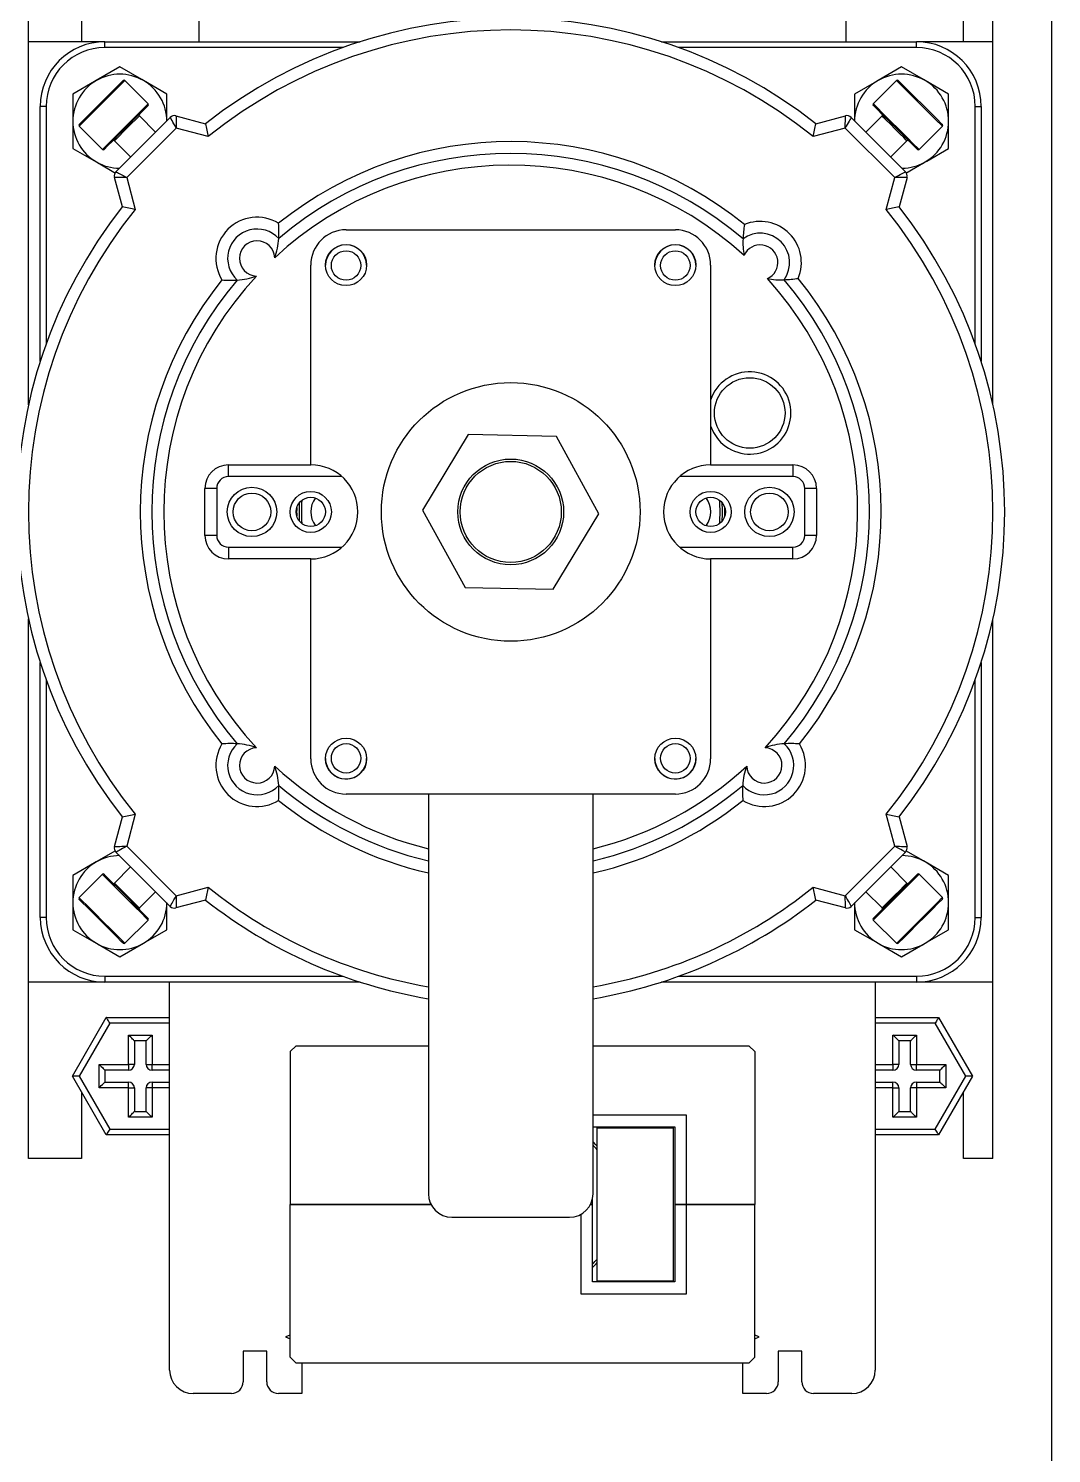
# Model space of a CAD drawing. Header units: millimetres. Extents: x 4754612 to 5801174, y 2368242 to 2777223.
# Drawn here: x 4994168.8 to 4994230.9, y 2446454.1 to 2446540.7 of the extents above; entities that cross this region are included whole.
import ezdxf

# ---------------------------------------------------------------- set-up
doc = ezdxf.new("R2010")
doc.units = ezdxf.units.MM
doc.header["$LTSCALE"] = 1000
doc.layers.add('(주)하나기공-LEADER', color=7, linetype='Continuous')

msp = doc.modelspace()

# ---------------------------------------------------------------- linework, layer by layer
at = {"layer": '(주)하나기공-LEADER', "color": 8, "linetype": 'ByBlock', "lineweight": -2}
for p, q in [((4994168.797, 2446539.868), (4994168.797, 2446550.583)), ((4994227.368, 2446539.868), (4994227.368, 2446550.583)), ((4994172.011, 2446545.477), (4994172.011, 2446539.868)), ((4994218.439, 2446544.991), (4994218.439, 2446539.868)), ((4994179.154, 2446539.868), (4994179.154, 2446543.66)), ((4994225.582, 2446539.868), (4994225.582, 2446544.241)), ((4994168.797, 2446517.804), (4994168.797, 2446539.868)), ((4994173.439, 2446539.868), (4994168.797, 2446539.868)), ((4994173.439, 2446539.511), (4994173.439, 2446539.868)), ((4994173.439, 2446539.868), (4994188.935, 2446539.868)), ((4994187.887, 2446539.511), (4994173.439, 2446539.511)), ((4994207.23, 2446539.868), (4994222.725, 2446539.868)), ((4994222.725, 2446539.511), (4994208.278, 2446539.511)), ((4994227.368, 2446539.868), (4994222.725, 2446539.868)), ((4994222.725, 2446539.511), (4994222.725, 2446539.868)), ((4994227.368, 2446517.804), (4994227.368, 2446539.868)), ((4994174.344, 2446538.335), (4994172.915, 2446537.51)), ((4994221.821, 2446538.335), (4994220.392, 2446537.51)), ((4994173.323, 2446536.287), (4994174.546, 2446537.51)), ((4994176.061, 2446536.096), (4994174.647, 2446537.51)), ((4994177.201, 2446536.685), (4994175.772, 2446537.51)), ((4994221.518, 2446537.51), (4994220.104, 2446536.096)), ((4994224.678, 2446536.685), (4994223.249, 2446537.51)), ((4994169.868, 2446535.94), (4994169.511, 2446535.94)), ((4994169.511, 2446520.444), (4994169.511, 2446535.94)), ((4994169.868, 2446535.94), (4994169.868, 2446521.493)), ((4994171.487, 2446536.685), (4994171.487, 2446535.036)), ((4994174.792, 2446534.827), (4994176.061, 2446536.096)), ((4994176.061, 2446535.995), (4994174.838, 2446534.772)), ((4994177.201, 2446535.036), (4994177.201, 2446536.685)), ((4994218.964, 2446536.685), (4994218.964, 2446535.036)), ((4994224.678, 2446535.036), (4994224.678, 2446536.685)), ((4994226.297, 2446535.94), (4994226.654, 2446535.94)), ((4994226.297, 2446521.493), (4994226.297, 2446535.94)), ((4994226.654, 2446535.94), (4994226.654, 2446520.444)), ((4994171.487, 2446535.036), (4994171.487, 2446533.386)), ((4994174.107, 2446531.971), (4994177.408, 2446535.273)), ((4994175.531, 2446535.364), (4994174.838, 2446534.672)), ((4994176.515, 2446534.38), (4994175.531, 2446535.364)), ((4994177.753, 2446535.365), (4994179.545, 2446534.885)), ((4994216.619, 2446534.885), (4994218.412, 2446535.365)), ((4994218.757, 2446535.273), (4994222.058, 2446531.971)), ((4994220.634, 2446535.364), (4994219.65, 2446534.38)), ((4994224.678, 2446533.386), (4994224.678, 2446535.036)), ((4994171.869, 2446534.733), (4994173.283, 2446533.318)), ((4994173.283, 2446533.318), (4994174.792, 2446534.827)), ((4994174.838, 2446534.672), (4994174.015, 2446533.849)), ((4994177.767, 2446534.622), (4994174.758, 2446531.612)), ((4994179.708, 2446534.102), (4994177.767, 2446534.622)), ((4994218.398, 2446534.622), (4994216.456, 2446534.102)), ((4994221.407, 2446531.612), (4994218.398, 2446534.622)), ((4994222.882, 2446533.318), (4994224.296, 2446534.733)), ((4994224.22, 2446534.909), (4994224.296, 2446534.834)), ((4994171.487, 2446533.386), (4994172.915, 2446532.561)), ((4994174.015, 2446533.849), (4994175, 2446532.864)), ((4994221.165, 2446532.864), (4994222.149, 2446533.849)), ((4994222.803, 2446533.396), (4994222.882, 2446533.318)), ((4994222.08, 2446531.886), (4994223.249, 2446532.561)), ((4994174.495, 2446529.834), (4994174.014, 2446531.626)), ((4994174.758, 2446531.612), (4994175.278, 2446529.671)), ((4994220.887, 2446529.671), (4994221.407, 2446531.612)), ((4994222.15, 2446531.626), (4994221.67, 2446529.834)), ((4994188.082, 2446528.44), (4994208.082, 2446528.44)), ((4994185.939, 2446514.154), (4994185.939, 2446526.297)), ((4994210.225, 2446526.297), (4994210.225, 2446514.154)), ((4994195.496, 2446515.993), (4994192.722, 2446511.405)), ((4994200.856, 2446515.885), (4994195.496, 2446515.993)), ((4994203.442, 2446511.189), (4994200.856, 2446515.885)), ((4994180.939, 2446513.44), (4994180.939, 2446514.154)), ((4994180.939, 2446514.154), (4994185.939, 2446514.154)), ((4994187.829, 2446513.44), (4994180.939, 2446513.44)), ((4994215.225, 2446513.44), (4994208.335, 2446513.44)), ((4994210.225, 2446514.154), (4994215.225, 2446514.154)), ((4994215.225, 2446514.154), (4994215.225, 2446513.44)), ((4994179.511, 2446509.868), (4994179.511, 2446512.726)), ((4994180.225, 2446512.726), (4994179.511, 2446512.726)), ((4994180.225, 2446512.726), (4994180.225, 2446509.868)), ((4994215.939, 2446509.868), (4994215.939, 2446512.726)), ((4994216.654, 2446512.726), (4994215.939, 2446512.726)), ((4994216.654, 2446512.726), (4994216.654, 2446509.868)), ((4994192.722, 2446511.405), (4994195.309, 2446506.709)), ((4994200.669, 2446506.601), (4994203.442, 2446511.189)), ((4994180.225, 2446509.868), (4994179.511, 2446509.868)), ((4994216.654, 2446509.868), (4994215.939, 2446509.868)), ((4994180.939, 2446509.154), (4994180.939, 2446508.44)), ((4994180.939, 2446509.154), (4994187.829, 2446509.154)), ((4994208.335, 2446509.154), (4994215.225, 2446509.154)), ((4994215.225, 2446508.44), (4994215.225, 2446509.154)), ((4994185.939, 2446508.44), (4994180.939, 2446508.44)), ((4994185.939, 2446496.297), (4994185.939, 2446508.44)), ((4994215.225, 2446508.44), (4994210.225, 2446508.44)), ((4994210.225, 2446508.44), (4994210.225, 2446496.297)), ((4994195.309, 2446506.709), (4994200.669, 2446506.601)), ((4994168.797, 2446482.726), (4994168.797, 2446504.79)), ((4994227.368, 2446482.726), (4994227.368, 2446504.79)), ((4994169.511, 2446486.654), (4994169.511, 2446502.15)), ((4994226.654, 2446502.15), (4994226.654, 2446486.654)), ((4994169.868, 2446501.101), (4994169.868, 2446486.654)), ((4994226.297, 2446486.654), (4994226.297, 2446501.101)), ((4994208.082, 2446494.154), (4994188.082, 2446494.154)), ((4994193.082, 2446494.154), (4994193.082, 2446469.868)), ((4994203.082, 2446469.868), (4994203.082, 2446494.154)), ((4994174.014, 2446490.967), (4994174.495, 2446492.76)), ((4994175.278, 2446492.923), (4994174.758, 2446490.982)), ((4994221.407, 2446490.982), (4994220.887, 2446492.923)), ((4994221.67, 2446492.76), (4994222.15, 2446490.967)), ((4994174.758, 2446490.982), (4994177.767, 2446487.972)), ((4994218.398, 2446487.972), (4994221.407, 2446490.982)), ((4994174.084, 2446490.708), (4994172.915, 2446490.033)), ((4994177.408, 2446487.321), (4994174.107, 2446490.623)), ((4994222.058, 2446490.623), (4994218.757, 2446487.321)), ((4994224.678, 2446489.208), (4994223.249, 2446490.033)), ((4994171.487, 2446489.208), (4994171.487, 2446487.558)), ((4994173.283, 2446489.276), (4994171.869, 2446487.861)), ((4994175, 2446489.73), (4994174.015, 2446488.745)), ((4994222.149, 2446488.745), (4994221.165, 2446489.73)), ((4994224.296, 2446487.861), (4994222.882, 2446489.276)), ((4994224.678, 2446487.558), (4994224.678, 2446489.208)), ((4994175.531, 2446487.23), (4994176.515, 2446488.214)), ((4994177.767, 2446487.972), (4994179.708, 2446488.492)), ((4994216.456, 2446488.492), (4994218.398, 2446487.972)), ((4994219.65, 2446488.214), (4994220.634, 2446487.23)), ((4994171.487, 2446487.558), (4994171.487, 2446485.909)), ((4994177.201, 2446485.909), (4994177.201, 2446487.558)), ((4994179.545, 2446487.709), (4994177.753, 2446487.229)), ((4994218.412, 2446487.229), (4994216.619, 2446487.709)), ((4994218.964, 2446487.558), (4994218.964, 2446485.909)), ((4994224.678, 2446485.909), (4994224.678, 2446487.558)), ((4994169.868, 2446486.654), (4994169.511, 2446486.654)), ((4994174.647, 2446485.084), (4994176.061, 2446486.498)), ((4994220.104, 2446486.498), (4994221.518, 2446485.084)), ((4994226.297, 2446486.654), (4994226.654, 2446486.654)), ((4994171.487, 2446485.909), (4994172.915, 2446485.084)), ((4994218.964, 2446485.909), (4994220.392, 2446485.084)), ((4994174.344, 2446484.259), (4994175.772, 2446485.084)), ((4994221.821, 2446484.259), (4994223.249, 2446485.084)), ((4994173.439, 2446483.083), (4994173.439, 2446482.726)), ((4994173.439, 2446483.083), (4994187.887, 2446483.083)), ((4994208.278, 2446483.083), (4994222.725, 2446483.083)), ((4994222.725, 2446483.083), (4994222.725, 2446482.726)), ((4994173.439, 2446482.726), (4994168.797, 2446482.726)), ((4994168.797, 2446472.011), (4994168.797, 2446482.726)), ((4994188.935, 2446482.726), (4994173.439, 2446482.726)), ((4994177.368, 2446459.154), (4994177.368, 2446482.726)), ((4994222.725, 2446482.726), (4994207.23, 2446482.726)), ((4994220.225, 2446482.726), (4994220.225, 2446459.154)), ((4994227.368, 2446482.726), (4994222.725, 2446482.726)), ((4994227.368, 2446472.011), (4994227.368, 2446482.726)), ((4994171.458, 2446477.011), (4994173.52, 2446480.583)), ((4994173.52, 2446480.583), (4994177.368, 2446480.583)), ((4994220.225, 2446480.583), (4994224.073, 2446480.583)), ((4994224.073, 2446480.583), (4994226.135, 2446477.011)), ((4994173.727, 2446480.226), (4994171.871, 2446477.011)), ((4994177.368, 2446480.226), (4994173.727, 2446480.226)), ((4994223.867, 2446480.226), (4994220.225, 2446480.226)), ((4994225.722, 2446477.011), (4994223.867, 2446480.226)), ((4994174.868, 2446477.726), (4994174.868, 2446479.511)), ((4994174.868, 2446479.511), (4994176.297, 2446479.511)), ((4994175.225, 2446479.154), (4994175.225, 2446477.726)), ((4994175.939, 2446479.154), (4994175.225, 2446479.154)), ((4994175.939, 2446477.726), (4994175.939, 2446479.154)), ((4994176.297, 2446479.511), (4994176.297, 2446477.726)), ((4994185.047, 2446478.861), (4994184.689, 2446478.504)), ((4994185.047, 2446478.861), (4994193.082, 2446478.861)), ((4994203.082, 2446478.861), (4994212.547, 2446478.861)), ((4994212.904, 2446478.504), (4994212.547, 2446478.861)), ((4994221.297, 2446479.511), (4994222.725, 2446479.511)), ((4994221.297, 2446477.726), (4994221.297, 2446479.511)), ((4994221.654, 2446479.154), (4994221.654, 2446477.726)), ((4994222.368, 2446479.154), (4994221.654, 2446479.154)), ((4994222.368, 2446477.726), (4994222.368, 2446479.154)), ((4994222.725, 2446479.511), (4994222.725, 2446477.726)), ((4994184.689, 2446478.504), (4994184.689, 2446469.218)), ((4994212.904, 2446478.504), (4994212.904, 2446469.218)), ((4994171.871, 2446477.011), (4994171.458, 2446477.011)), ((4994173.52, 2446473.44), (4994171.458, 2446477.011)), ((4994171.871, 2446477.011), (4994173.727, 2446473.797)), ((4994173.082, 2446476.297), (4994173.082, 2446477.726)), ((4994173.082, 2446477.726), (4994174.868, 2446477.726)), ((4994173.439, 2446477.368), (4994173.439, 2446476.654)), ((4994174.868, 2446477.368), (4994173.439, 2446477.368)), ((4994175.225, 2446477.726), (4994174.868, 2446477.726)), ((4994174.868, 2446477.726), (4994174.868, 2446477.368)), ((4994175.939, 2446477.726), (4994176.297, 2446477.726)), ((4994176.297, 2446477.368), (4994176.297, 2446477.726)), ((4994176.297, 2446477.726), (4994177.368, 2446477.726)), ((4994177.368, 2446477.368), (4994176.297, 2446477.368)), ((4994220.225, 2446477.726), (4994221.297, 2446477.726)), ((4994221.297, 2446477.368), (4994220.225, 2446477.368)), ((4994221.297, 2446477.726), (4994221.297, 2446477.368)), ((4994221.654, 2446477.726), (4994221.297, 2446477.726)), ((4994222.368, 2446477.726), (4994222.725, 2446477.726)), ((4994222.725, 2446477.726), (4994224.511, 2446477.726)), ((4994222.725, 2446477.368), (4994222.725, 2446477.726)), ((4994224.154, 2446477.368), (4994222.725, 2446477.368)), ((4994223.867, 2446473.797), (4994225.722, 2446477.011)), ((4994226.135, 2446477.011), (4994224.073, 2446473.44)), ((4994224.154, 2446476.654), (4994224.154, 2446477.368)), ((4994224.511, 2446477.726), (4994224.511, 2446476.297)), ((4994226.135, 2446477.011), (4994225.722, 2446477.011)), ((4994174.868, 2446476.297), (4994173.082, 2446476.297)), ((4994173.439, 2446476.654), (4994174.868, 2446476.654)), ((4994174.868, 2446476.297), (4994174.868, 2446476.654)), ((4994174.868, 2446474.511), (4994174.868, 2446476.297)), ((4994174.868, 2446476.297), (4994175.225, 2446476.297)), ((4994175.225, 2446476.297), (4994175.225, 2446474.868)), ((4994175.939, 2446474.868), (4994175.939, 2446476.297)), ((4994176.297, 2446476.297), (4994175.939, 2446476.297)), ((4994176.297, 2446476.654), (4994176.297, 2446476.297)), ((4994176.297, 2446476.654), (4994177.368, 2446476.654)), ((4994176.297, 2446476.297), (4994176.297, 2446474.511)), ((4994177.368, 2446476.297), (4994176.297, 2446476.297)), ((4994220.225, 2446476.654), (4994221.297, 2446476.654)), ((4994221.297, 2446476.297), (4994220.225, 2446476.297)), ((4994221.297, 2446476.297), (4994221.297, 2446476.654)), ((4994221.297, 2446474.511), (4994221.297, 2446476.297)), ((4994221.297, 2446476.297), (4994221.654, 2446476.297)), ((4994221.654, 2446476.297), (4994221.654, 2446474.868)), ((4994222.368, 2446474.868), (4994222.368, 2446476.297)), ((4994222.725, 2446476.297), (4994222.368, 2446476.297)), ((4994222.725, 2446476.654), (4994224.154, 2446476.654)), ((4994222.725, 2446476.654), (4994222.725, 2446476.297)), ((4994222.725, 2446476.297), (4994222.725, 2446474.511)), ((4994224.511, 2446476.297), (4994222.725, 2446476.297)), ((4994172.011, 2446476.054), (4994172.011, 2446472.011)), ((4994225.582, 2446472.011), (4994225.582, 2446476.054)), ((4994176.297, 2446474.511), (4994174.868, 2446474.511)), ((4994175.225, 2446474.868), (4994175.939, 2446474.868)), ((4994208.761, 2446474.647), (4994203.082, 2446474.647)), ((4994208.761, 2446469.218), (4994208.761, 2446474.647)), ((4994222.725, 2446474.511), (4994221.297, 2446474.511)), ((4994221.654, 2446474.868), (4994222.368, 2446474.868)), ((4994173.727, 2446473.797), (4994177.368, 2446473.797)), ((4994203.082, 2446473.933), (4994208.047, 2446473.933)), ((4994203.332, 2446473.861), (4994207.975, 2446473.861)), ((4994203.332, 2446464.576), (4994203.332, 2446473.861)), ((4994207.975, 2446473.861), (4994207.975, 2446473.933)), ((4994207.975, 2446464.576), (4994207.975, 2446473.861)), ((4994208.047, 2446473.933), (4994208.047, 2446469.218)), ((4994220.225, 2446473.797), (4994223.867, 2446473.797)), ((4994177.368, 2446473.44), (4994173.52, 2446473.44)), ((4994224.073, 2446473.44), (4994220.225, 2446473.44)), ((4994172.011, 2446472.011), (4994168.797, 2446472.011)), ((4994227.368, 2446472.011), (4994225.582, 2446472.011)), ((4994184.689, 2446469.218), (4994193.239, 2446469.218)), ((4994184.689, 2446459.933), (4994184.689, 2446469.218)), ((4994193.239, 2446469.218), (4994184.689, 2446469.218)), ((4994202.926, 2446469.218), (4994203.047, 2446469.218)), ((4994203.047, 2446469.218), (4994202.926, 2446469.218)), ((4994203.047, 2446469.218), (4994203.047, 2446469.551)), ((4994203.047, 2446464.504), (4994203.047, 2446469.218)), ((4994208.047, 2446469.218), (4994208.761, 2446469.218)), ((4994208.047, 2446469.218), (4994208.047, 2446464.504)), ((4994208.761, 2446469.218), (4994208.047, 2446469.218)), ((4994208.761, 2446469.218), (4994212.904, 2446469.218)), ((4994208.761, 2446463.79), (4994208.761, 2446469.218)), ((4994212.904, 2446469.218), (4994208.761, 2446469.218)), ((4994212.904, 2446459.933), (4994212.904, 2446469.218)), ((4994194.511, 2446468.44), (4994201.654, 2446468.44)), ((4994202.332, 2446468.611), (4994202.332, 2446463.79)), ((4994208.047, 2446464.504), (4994203.047, 2446464.504)), ((4994203.332, 2446464.576), (4994207.975, 2446464.576)), ((4994207.975, 2446464.504), (4994207.975, 2446464.576)), ((4994202.332, 2446463.79), (4994208.761, 2446463.79)), ((4994184.689, 2446461.28), (4994184.414, 2446461.166)), ((4994184.414, 2446461.166), (4994184.689, 2446461.051)), ((4994213.179, 2446461.166), (4994212.904, 2446461.28)), ((4994212.904, 2446461.051), (4994213.179, 2446461.166)), ((4994183.261, 2446460.29), (4994181.832, 2446460.29)), ((4994181.832, 2446460.29), (4994181.832, 2446458.44)), ((4994183.261, 2446458.44), (4994183.261, 2446460.29)), ((4994184.689, 2446459.933), (4994185.047, 2446459.576)), ((4994212.547, 2446459.576), (4994212.904, 2446459.933)), ((4994215.761, 2446460.29), (4994214.332, 2446460.29)), ((4994214.332, 2446460.29), (4994214.332, 2446458.44)), ((4994215.761, 2446458.44), (4994215.761, 2446460.29)), ((4994212.547, 2446459.576), (4994185.047, 2446459.576)), ((4994185.404, 2446459.576), (4994185.404, 2446457.726)), ((4994212.189, 2446457.726), (4994212.189, 2446459.576)), ((4994181.118, 2446457.726), (4994178.797, 2446457.726)), ((4994185.404, 2446457.726), (4994183.975, 2446457.726)), ((4994213.618, 2446457.726), (4994212.189, 2446457.726)), ((4994218.797, 2446457.726), (4994216.475, 2446457.726))]:
    msp.add_line(p, q, dxfattribs=at)
msp.add_lwpolyline([(4994230.925, 2446452.726), (4994038.068, 2446452.726), (4994038.068, 2446555.583), (4994038.068, 2446557.726), (4994230.925, 2446557.726), (4994230.925, 2446555.583)], close=True, dxfattribs=at)
for points in [[(4994175.772, 2446537.51), (4994175.671, 2446537.569), (4994174.344, 2446538.335)], [(4994223.249, 2446537.51), (4994223.148, 2446537.569), (4994221.821, 2446538.335)], [(4994172.915, 2446537.51), (4994172.814, 2446537.451), (4994171.487, 2446536.685)], [(4994174.647, 2446537.51), (4994174.647, 2446537.51), (4994174.55, 2446537.414), (4994174.279, 2446537.142), (4994173.869, 2446536.733), (4994173.378, 2446536.241)], [(4994220.392, 2446537.51), (4994220.291, 2446537.451), (4994218.964, 2446536.685)], [(4994224.296, 2446534.733), (4994224.218, 2446534.811), (4994223.963, 2446535.065), (4994223.566, 2446535.462), (4994223.08, 2446535.948), (4994222.57, 2446536.458), (4994222.106, 2446536.922), (4994221.75, 2446537.278), (4994221.551, 2446537.478), (4994221.518, 2446537.51)], [(4994221.619, 2446537.51), (4994221.65, 2446537.479), (4994221.843, 2446537.286), (4994222.186, 2446536.943), (4994222.633, 2446536.496), (4994223.124, 2446536.005), (4994223.593, 2446535.537), (4994223.975, 2446535.154), (4994224.22, 2446534.909)], [(4994171.869, 2446534.834), (4994171.89, 2446534.855), (4994172.065, 2446535.03), (4994172.394, 2446535.359), (4994172.833, 2446535.798), (4994173.323, 2446536.287)], [(4994173.378, 2446536.241), (4994172.87, 2446535.733), (4994172.414, 2446535.278), (4994172.072, 2446534.936), (4994171.891, 2446534.755), (4994171.869, 2446534.733)], [(4994220.104, 2446536.096), (4994220.136, 2446536.064), (4994220.336, 2446535.864), (4994220.692, 2446535.508), (4994221.156, 2446535.044), (4994221.666, 2446534.534), (4994222.152, 2446534.048), (4994222.549, 2446533.651), (4994222.803, 2446533.396)], [(4994222.781, 2446533.318), (4994222.705, 2446533.394), (4994222.46, 2446533.639), (4994222.077, 2446534.022), (4994221.609, 2446534.49), (4994221.118, 2446534.981), (4994220.671, 2446535.428), (4994220.328, 2446535.771), (4994220.135, 2446535.964), (4994220.104, 2446535.995)], [(4994177.767, 2446534.622), (4994177.697, 2446534.749), (4994177.63, 2446534.871), (4994177.568, 2446534.983), (4994177.513, 2446535.082), (4994177.468, 2446535.163), (4994177.435, 2446535.223), (4994177.415, 2446535.26), (4994177.408, 2446535.273)], [(4994177.753, 2446535.365), (4994177.753, 2446535.351), (4994177.754, 2446535.308), (4994177.755, 2446535.24), (4994177.757, 2446535.147), (4994177.759, 2446535.035), (4994177.762, 2446534.906), (4994177.764, 2446534.767), (4994177.767, 2446534.622)], [(4994218.398, 2446534.622), (4994218.4, 2446534.767), (4994218.403, 2446534.906), (4994218.405, 2446535.035), (4994218.408, 2446535.147), (4994218.409, 2446535.24), (4994218.411, 2446535.308), (4994218.412, 2446535.351), (4994218.412, 2446535.365)], [(4994218.757, 2446535.273), (4994218.751, 2446535.263), (4994218.735, 2446535.233), (4994218.709, 2446535.185), (4994218.673, 2446535.12), (4994218.628, 2446535.04), (4994218.577, 2446534.947), (4994218.52, 2446534.844), (4994218.46, 2446534.735), (4994218.398, 2446534.622)], [(4994222.149, 2446533.849), (4994222.107, 2446533.891), (4994221.956, 2446534.042), (4994221.72, 2446534.278), (4994221.434, 2446534.564), (4994221.141, 2446534.857), (4994220.886, 2446535.111), (4994220.709, 2446535.289), (4994220.635, 2446535.363), (4994220.634, 2446535.364)], [(4994174.838, 2446534.772), (4994174.348, 2446534.283), (4994173.909, 2446533.844), (4994173.58, 2446533.515), (4994173.405, 2446533.34), (4994173.384, 2446533.318)], [(4994223.249, 2446532.561), (4994223.351, 2446532.62), (4994224.678, 2446533.386)], [(4994172.915, 2446532.561), (4994173.017, 2446532.503), (4994174.084, 2446531.886)], [(4994174.758, 2446531.612), (4994174.613, 2446531.615), (4994174.473, 2446531.618), (4994174.345, 2446531.62), (4994174.232, 2446531.622), (4994174.14, 2446531.624), (4994174.071, 2446531.625), (4994174.029, 2446531.626), (4994174.014, 2446531.626)], [(4994174.107, 2446531.971), (4994174.117, 2446531.966), (4994174.146, 2446531.95), (4994174.194, 2446531.923), (4994174.259, 2446531.887), (4994174.339, 2446531.843), (4994174.432, 2446531.792), (4994174.535, 2446531.735), (4994174.645, 2446531.675), (4994174.758, 2446531.612)], [(4994221.407, 2446531.612), (4994221.52, 2446531.675), (4994221.63, 2446531.735), (4994221.732, 2446531.792), (4994221.825, 2446531.843), (4994221.906, 2446531.887), (4994221.971, 2446531.923), (4994222.019, 2446531.95), (4994222.048, 2446531.966), (4994222.058, 2446531.971)], [(4994222.15, 2446531.626), (4994222.139, 2446531.626), (4994222.106, 2446531.626), (4994222.051, 2446531.625), (4994221.976, 2446531.623), (4994221.885, 2446531.621), (4994221.779, 2446531.619), (4994221.661, 2446531.617), (4994221.536, 2446531.615), (4994221.407, 2446531.612)], [(4994174.014, 2446490.967), (4994174.029, 2446490.968), (4994174.071, 2446490.969), (4994174.14, 2446490.97), (4994174.232, 2446490.972), (4994174.345, 2446490.974), (4994174.473, 2446490.976), (4994174.613, 2446490.979), (4994174.758, 2446490.982)], [(4994174.758, 2446490.982), (4994174.631, 2446490.912), (4994174.509, 2446490.844), (4994174.396, 2446490.782), (4994174.297, 2446490.728), (4994174.216, 2446490.683), (4994174.156, 2446490.65), (4994174.119, 2446490.629), (4994174.107, 2446490.623)], [(4994221.407, 2446490.982), (4994221.552, 2446490.979), (4994221.691, 2446490.976), (4994221.82, 2446490.974), (4994221.933, 2446490.972), (4994222.025, 2446490.97), (4994222.094, 2446490.969), (4994222.136, 2446490.968), (4994222.15, 2446490.967)], [(4994222.058, 2446490.623), (4994222.045, 2446490.629), (4994222.008, 2446490.65), (4994221.948, 2446490.683), (4994221.867, 2446490.728), (4994221.769, 2446490.782), (4994221.656, 2446490.844), (4994221.534, 2446490.912), (4994221.407, 2446490.982)], [(4994172.915, 2446490.033), (4994172.814, 2446489.974), (4994171.487, 2446489.208)], [(4994223.249, 2446490.033), (4994223.148, 2446490.091), (4994222.08, 2446490.708)], [(4994176.061, 2446486.498), (4994176.059, 2446486.499), (4994175.942, 2446486.617), (4994175.653, 2446486.906), (4994175.231, 2446487.327), (4994174.734, 2446487.824), (4994174.229, 2446488.33), (4994173.783, 2446488.775), (4994173.458, 2446489.101), (4994173.296, 2446489.263), (4994173.283, 2446489.276)], [(4994173.384, 2446489.276), (4994173.397, 2446489.263), (4994173.552, 2446489.107), (4994173.866, 2446488.794), (4994174.296, 2446488.364), (4994174.783, 2446487.877), (4994175.262, 2446487.398), (4994175.668, 2446486.992), (4994175.946, 2446486.713), (4994176.059, 2446486.6), (4994176.061, 2446486.599)], [(4994220.104, 2446486.599), (4994220.168, 2446486.663), (4994220.402, 2446486.897), (4994220.776, 2446487.272), (4994221.241, 2446487.736), (4994221.732, 2446488.228), (4994222.185, 2446488.68), (4994222.537, 2446489.032), (4994222.741, 2446489.236), (4994222.781, 2446489.276)], [(4994222.882, 2446489.276), (4994222.841, 2446489.235), (4994222.629, 2446489.023), (4994222.263, 2446488.657), (4994221.794, 2446488.188), (4994221.284, 2446487.678), (4994220.802, 2446487.196), (4994220.413, 2446486.807), (4994220.17, 2446486.564), (4994220.104, 2446486.498)], [(4994174.015, 2446488.745), (4994174.044, 2446488.717), (4994174.179, 2446488.582), (4994174.404, 2446488.357), (4994174.685, 2446488.076), (4994174.979, 2446487.781), (4994175.243, 2446487.518), (4994175.434, 2446487.326), (4994175.525, 2446487.235), (4994175.531, 2446487.23)], [(4994220.634, 2446487.23), (4994220.634, 2446487.231), (4994220.702, 2446487.298), (4994220.874, 2446487.47), (4994221.126, 2446487.722), (4994221.417, 2446488.013), (4994221.705, 2446488.301), (4994221.945, 2446488.541), (4994222.101, 2446488.697), (4994222.149, 2446488.745)], [(4994171.869, 2446487.861), (4994171.882, 2446487.848), (4994172.044, 2446487.687), (4994172.369, 2446487.361), (4994172.815, 2446486.915), (4994173.32, 2446486.41), (4994173.817, 2446485.913), (4994174.239, 2446485.492), (4994174.528, 2446485.203), (4994174.645, 2446485.085), (4994174.647, 2446485.084)], [(4994174.546, 2446485.084), (4994174.544, 2446485.085), (4994174.431, 2446485.198), (4994174.153, 2446485.477), (4994173.746, 2446485.883), (4994173.267, 2446486.362), (4994172.78, 2446486.849), (4994172.351, 2446487.278), (4994172.037, 2446487.592), (4994171.881, 2446487.748), (4994171.869, 2446487.76)], [(4994177.408, 2446487.321), (4994177.415, 2446487.334), (4994177.435, 2446487.371), (4994177.468, 2446487.431), (4994177.513, 2446487.512), (4994177.568, 2446487.611), (4994177.63, 2446487.723), (4994177.697, 2446487.845), (4994177.767, 2446487.972)], [(4994177.767, 2446487.972), (4994177.764, 2446487.827), (4994177.762, 2446487.688), (4994177.759, 2446487.559), (4994177.757, 2446487.447), (4994177.755, 2446487.354), (4994177.754, 2446487.286), (4994177.753, 2446487.243), (4994177.753, 2446487.229)], [(4994218.412, 2446487.229), (4994218.412, 2446487.24), (4994218.411, 2446487.274), (4994218.41, 2446487.329), (4994218.408, 2446487.403), (4994218.407, 2446487.494), (4994218.405, 2446487.601), (4994218.402, 2446487.718), (4994218.4, 2446487.843), (4994218.398, 2446487.972)], [(4994218.398, 2446487.972), (4994218.46, 2446487.859), (4994218.52, 2446487.75), (4994218.577, 2446487.647), (4994218.628, 2446487.554), (4994218.673, 2446487.474), (4994218.709, 2446487.409), (4994218.735, 2446487.361), (4994218.751, 2446487.331), (4994218.757, 2446487.321)], [(4994221.518, 2446485.084), (4994221.585, 2446485.15), (4994221.827, 2446485.393), (4994222.216, 2446485.782), (4994222.698, 2446486.264), (4994223.208, 2446486.774), (4994223.678, 2446487.243), (4994224.043, 2446487.609), (4994224.255, 2446487.821), (4994224.296, 2446487.861)], [(4994224.296, 2446487.76), (4994224.256, 2446487.721), (4994224.052, 2446487.517), (4994223.7, 2446487.165), (4994223.248, 2446486.712), (4994222.756, 2446486.221), (4994222.292, 2446485.756), (4994221.917, 2446485.382), (4994221.683, 2446485.148), (4994221.619, 2446485.084)], [(4994175.772, 2446485.084), (4994175.874, 2446485.143), (4994177.201, 2446485.909)], [(4994223.249, 2446485.084), (4994223.351, 2446485.143), (4994224.678, 2446485.909)], [(4994172.915, 2446485.084), (4994173.017, 2446485.025), (4994174.344, 2446484.259)], [(4994220.392, 2446485.084), (4994220.494, 2446485.025), (4994221.821, 2446484.259)], [(4994173.727, 2446480.226), (4994173.686, 2446480.295), (4994173.648, 2446480.362), (4994173.612, 2446480.424), (4994173.581, 2446480.478), (4994173.555, 2446480.523), (4994173.536, 2446480.556), (4994173.524, 2446480.576), (4994173.52, 2446480.583)], [(4994224.073, 2446480.583), (4994224.07, 2446480.577), (4994224.06, 2446480.561), (4994224.045, 2446480.535), (4994224.025, 2446480.499), (4994223.999, 2446480.455), (4994223.97, 2446480.404), (4994223.937, 2446480.348), (4994223.902, 2446480.288), (4994223.867, 2446480.226)], [(4994175.225, 2446479.154), (4994175.218, 2446479.161), (4994175.198, 2446479.181), (4994175.165, 2446479.214), (4994175.121, 2446479.259), (4994175.066, 2446479.313), (4994175.005, 2446479.375), (4994174.938, 2446479.442), (4994174.868, 2446479.511)], [(4994175.939, 2446479.154), (4994175.946, 2446479.161), (4994175.967, 2446479.181), (4994176, 2446479.214), (4994176.044, 2446479.259), (4994176.098, 2446479.313), (4994176.16, 2446479.375), (4994176.227, 2446479.442), (4994176.297, 2446479.511)], [(4994221.654, 2446479.154), (4994221.647, 2446479.161), (4994221.627, 2446479.181), (4994221.594, 2446479.214), (4994221.549, 2446479.259), (4994221.495, 2446479.313), (4994221.433, 2446479.375), (4994221.366, 2446479.442), (4994221.297, 2446479.511)], [(4994222.368, 2446479.154), (4994222.375, 2446479.161), (4994222.395, 2446479.181), (4994222.428, 2446479.214), (4994222.473, 2446479.259), (4994222.527, 2446479.313), (4994222.588, 2446479.375), (4994222.655, 2446479.442), (4994222.725, 2446479.511)], [(4994173.082, 2446477.726), (4994173.152, 2446477.656), (4994173.219, 2446477.589), (4994173.281, 2446477.527), (4994173.335, 2446477.473), (4994173.379, 2446477.429), (4994173.412, 2446477.396), (4994173.433, 2446477.375), (4994173.439, 2446477.368)], [(4994224.154, 2446477.368), (4994224.161, 2446477.375), (4994224.181, 2446477.396), (4994224.214, 2446477.429), (4994224.258, 2446477.473), (4994224.312, 2446477.527), (4994224.374, 2446477.589), (4994224.441, 2446477.656), (4994224.511, 2446477.726)], [(4994173.082, 2446476.297), (4994173.152, 2446476.367), (4994173.219, 2446476.434), (4994173.281, 2446476.495), (4994173.335, 2446476.55), (4994173.379, 2446476.594), (4994173.412, 2446476.627), (4994173.433, 2446476.647), (4994173.439, 2446476.654)], [(4994224.154, 2446476.654), (4994224.161, 2446476.647), (4994224.181, 2446476.627), (4994224.214, 2446476.594), (4994224.258, 2446476.55), (4994224.312, 2446476.495), (4994224.374, 2446476.434), (4994224.441, 2446476.367), (4994224.511, 2446476.297)], [(4994174.868, 2446474.511), (4994174.938, 2446474.581), (4994175.005, 2446474.648), (4994175.066, 2446474.71), (4994175.121, 2446474.764), (4994175.165, 2446474.808), (4994175.198, 2446474.841), (4994175.218, 2446474.862), (4994175.225, 2446474.868)], [(4994176.297, 2446474.511), (4994176.227, 2446474.581), (4994176.16, 2446474.648), (4994176.098, 2446474.71), (4994176.044, 2446474.764), (4994176, 2446474.808), (4994175.967, 2446474.841), (4994175.946, 2446474.862), (4994175.939, 2446474.868)], [(4994221.297, 2446474.511), (4994221.366, 2446474.581), (4994221.433, 2446474.648), (4994221.495, 2446474.71), (4994221.549, 2446474.764), (4994221.594, 2446474.808), (4994221.627, 2446474.841), (4994221.647, 2446474.862), (4994221.654, 2446474.868)], [(4994222.725, 2446474.511), (4994222.655, 2446474.581), (4994222.588, 2446474.648), (4994222.527, 2446474.71), (4994222.473, 2446474.764), (4994222.428, 2446474.808), (4994222.395, 2446474.841), (4994222.375, 2446474.862), (4994222.368, 2446474.868)], [(4994173.727, 2446473.797), (4994173.686, 2446473.727), (4994173.648, 2446473.66), (4994173.612, 2446473.599), (4994173.581, 2446473.544), (4994173.555, 2446473.5), (4994173.536, 2446473.467), (4994173.524, 2446473.447), (4994173.52, 2446473.44)], [(4994224.073, 2446473.44), (4994224.069, 2446473.447), (4994224.057, 2446473.467), (4994224.038, 2446473.5), (4994224.012, 2446473.544), (4994223.981, 2446473.599), (4994223.946, 2446473.66), (4994223.907, 2446473.727), (4994223.867, 2446473.797)]]:
    msp.add_lwpolyline(points, dxfattribs=at)
for centre, radius in [((4994188.082, 2446526.297), 1.25), ((4994188.082, 2446526.271), 0.893), ((4994208.082, 2446526.297), 1.25), ((4994208.082, 2446526.271), 0.893), ((4994212.6, 2446517.311), 2.143), ((4994198.082, 2446511.297), 7.857), ((4994198.082, 2446511.297), 3.214), ((4994198.082, 2446511.297), 3.071), ((4994182.368, 2446511.297), 1.5), ((4994185.939, 2446511.297), 1.25), ((4994210.225, 2446511.297), 1.25), ((4994213.797, 2446511.297), 1.5), ((4994182.368, 2446511.297), 1.143), ((4994185.939, 2446511.297), 0.893), ((4994210.225, 2446511.297), 0.893), ((4994213.797, 2446511.297), 1.143), ((4994188.082, 2446496.297), 1.25), ((4994188.082, 2446496.323), 0.893), ((4994208.082, 2446496.297), 1.25), ((4994208.082, 2446496.323), 0.893)]:
    msp.add_circle(centre, radius, dxfattribs=at)
for centre, radius, start, end in [((4994198.082, 2446511.297), 30, 51.83714, 128.16286), ((4994198.082, 2446511.297), 29.286, 51.14106, 128.85894), ((4994173.439, 2446535.94), 3.929, 90, 180), ((4994173.439, 2446535.94), 3.571, 90, 180), ((4994222.725, 2446535.94), 3.929, 0, 90), ((4994222.725, 2446535.94), 3.571, 0, 90), ((4994174.344, 2446535.036), 2.857, 60, 120), ((4994221.821, 2446535.036), 2.857, 60, 120), ((4994174.344, 2446535.036), 2.857, 120, 180), ((4994174.596, 2446537.46), 0.0714, 45, 135), ((4994174.344, 2446535.036), 2.857, 0, 60), ((4994221.821, 2446535.036), 2.857, 120, 180), ((4994221.568, 2446537.46), 0.0714, 45, 135), ((4994221.821, 2446535.036), 2.857, 0, 60), ((4994176.01, 2446536.046), 0.0714, 315, 45), ((4994220.154, 2446536.046), 0.0714, 135, 225), ((4994174.344, 2446535.036), 2.857, 180, 240), ((4994175.581, 2446535.414), 0.0714, 135, 225), ((4994177.66, 2446535.02), 0.357, 75, 135), ((4994218.504, 2446535.02), 0.357, 45, 105), ((4994220.583, 2446535.414), 0.0714, 315, 45), ((4994221.821, 2446535.036), 2.857, 300, 0), ((4994171.919, 2446534.783), 0.0714, 135, 225), ((4994298.99, 2446559.331), 121.92, 191.56663, 191.94255), ((4994085.144, 2446561.833), 134.209, 348.07503, 348.41653), ((4994224.245, 2446534.783), 0.0714, 315, 45), ((4994173.334, 2446533.369), 0.0714, 225, 315), ((4994173.965, 2446533.798), 0.0714, 45, 135), ((4994198.082, 2446511.297), 22.5, 50.89656, 128.79694), ((4994222.2, 2446533.798), 0.0714, 45, 135), ((4994222.831, 2446533.369), 0.0714, 225, 315), ((4994174.344, 2446535.036), 2.857, 240, 269.40056), ((4994198.082, 2446511.297), 21.071, 47.724, 132.86429), ((4994198.082, 2446511.297), 21.786, 49.64095, 130.30231), ((4994221.821, 2446535.036), 2.857, 270.59944, 300), ((4994174.359, 2446531.719), 0.357, 135, 195), ((4994221.805, 2446531.719), 0.357, 345, 45), ((4994198.082, 2446511.297), 30, 141.83714, 218.16286), ((4994147.265, 2446397.01), 135.586, 78.07658, 78.41461), ((4994248.891, 2446397.05), 135.545, 101.58534, 101.92347), ((4994198.082, 2446511.297), 30, 321.83714, 38.16286), ((4994198.082, 2446511.297), 29.286, 141.14106, 218.85894), ((4994182.677, 2446526.702), 2.5, 58.475, 211.525), ((4994213.235, 2446526.449), 2.5, 337.39269, 112.60731), ((4994198.082, 2446511.297), 29.286, 321.14106, 38.85894), ((4994182.677, 2446526.702), 1.786, 42.65115, 227.34885), ((4994176.591, 2446528.322), 7.411, 356.82238, 3.94888), ((4994188.082, 2446526.297), 2.143, 90, 180), ((4994208.082, 2446526.297), 2.143, 0, 90), ((4994220.529, 2446527.523), 8.347, 171.49561, 177.42506), ((4994213.235, 2446526.449), 1.786, 324.2069, 125.7931), ((4994182.677, 2446526.702), 1.071, 2.13073, 267.86927), ((4994180.241, 2446528.079), 3.754, 339.1237, 357.43991), ((4994188.082, 2446526.271), 1.25, 0.59085, 179.40931), ((4994208.082, 2446526.271), 1.25, 0.58904, 179.41096), ((4994216.463, 2446527.674), 4.279, 177.00066, 190.58193), ((4994213.235, 2446526.449), 1.071, 294.1725, 155.8275), ((4994198.082, 2446511.297), 21.071, 137.13571, 222.86429), ((4994181.299, 2446529.145), 3.76, 272.57616, 290.86023), ((4994198.082, 2446511.297), 21.071, 317.13571, 42.276), ((4994214.459, 2446529.68), 4.281, 259.42184, 272.99589), ((4994214.312, 2446533.707), 8.31, 272.56193, 278.51779), ((4994198.082, 2446511.297), 22.5, 321.20306, 39.10344), ((4994198.082, 2446511.297), 22.5, 141.20306, 218.79694), ((4994198.082, 2446511.297), 21.786, 139.69769, 220.30231), ((4994181.057, 2446532.788), 7.411, 266.05122, 273.17719), ((4994198.082, 2446511.297), 21.786, 319.69769, 40.35905), ((4994212.6, 2446517.311), 2.5, 225, 161.82347), ((4994212.6, 2446517.311), 2.5, 198.17653, 225), ((4994180.939, 2446512.726), 1.429, 90, 180), ((4994180.939, 2446512.726), 0.714, 90, 180), ((4994185.939, 2446511.297), 2.857, 270, 90), ((4994210.225, 2446511.297), 2.857, 90, 270), ((4994215.225, 2446512.726), 1.429, 0, 90), ((4994215.225, 2446512.726), 0.714, 0, 90), ((4994198.082, 2446511.297), 12.857, 177.54328, 182.45672), ((4994198.082, 2446511.297), 12.714, 176.83607, 183.16393), ((4994187.368, 2446511.297), 1.429, 143.58009, 216.41991), ((4994208.797, 2446511.297), 1.429, 323.58009, 36.41991), ((4994198.082, 2446511.297), 12.714, 356.83607, 3.16393), ((4994198.082, 2446511.297), 12.857, 357.54328, 2.45672), ((4994198.082, 2446511.297), 13, 178.85991, 181.14009), ((4994198.082, 2446511.297), 13, 358.85991, 1.14009), ((4994180.939, 2446509.868), 1.429, 180, 270), ((4994180.939, 2446509.868), 0.714, 180, 270), ((4994215.225, 2446509.868), 1.429, 270, 0), ((4994215.225, 2446509.868), 0.714, 270, 0), ((4994182.677, 2446495.892), 2.5, 148.475, 301.525), ((4994181.057, 2446489.822), 7.395, 86.81502, 93.95663), ((4994182.677, 2446495.892), 1.786, 132.65115, 317.34885), ((4994181.299, 2446493.45), 3.759, 69.13651, 87.42714), ((4994182.677, 2446495.892), 1.071, 92.13073, 357.86927), ((4994213.487, 2446495.892), 1.786, 222.65115, 47.34885), ((4994213.487, 2446495.892), 2.5, 238.475, 31.525), ((4994213.487, 2446495.892), 1.071, 182.13073, 87.86927), ((4994214.865, 2446493.452), 3.757, 92.56717, 110.86917), ((4994215.108, 2446489.822), 7.395, 86.04336, 93.18499), ((4994188.082, 2446496.297), 2.143, 180, 270), ((4994188.082, 2446496.323), 1.25, 180.58744, 225), ((4994188.082, 2446496.323), 1.25, 225, 359.41272), ((4994208.082, 2446496.323), 1.25, 180.57675, 225), ((4994208.082, 2446496.323), 1.25, 225, 359.42411), ((4994208.082, 2446496.297), 2.143, 270, 0), ((4994180.241, 2446494.515), 3.753, 2.55895, 20.87743), ((4994198.082, 2446511.297), 21.071, 227.13571, 256.27346), ((4994198.082, 2446511.297), 21.071, 283.72654, 312.86429), ((4994215.929, 2446494.514), 3.759, 159.13571, 177.42791), ((4994176.593, 2446494.271), 7.409, 356.05035, 3.17839), ((4994198.082, 2446511.297), 21.786, 229.69769, 256.73188), ((4994198.082, 2446511.297), 21.786, 283.26812, 310.30231), ((4994219.517, 2446494.271), 7.355, 176.79558, 183.97635), ((4994198.082, 2446511.297), 22.5, 231.20306, 257.16041), ((4994198.082, 2446511.297), 22.5, 282.83959, 308.79694), ((4994148.172, 2446621.227), 131.136, 281.57968, 281.92918), ((4994247.985, 2446621.186), 131.095, 258.07077, 258.42038), ((4994174.359, 2446490.875), 0.357, 165, 225), ((4994221.805, 2446490.875), 0.357, 315, 15), ((4994174.344, 2446487.558), 2.857, 120, 180), ((4994174.344, 2446487.558), 2.857, 90.59944, 120), ((4994221.821, 2446487.558), 2.857, 60, 89.40056), ((4994221.821, 2446487.558), 2.857, 0, 60), ((4994173.334, 2446489.225), 0.0714, 45, 135), ((4994222.831, 2446489.225), 0.0714, 45, 135), ((4994173.965, 2446488.796), 0.0714, 225, 315), ((4994299.319, 2446463.195), 122.256, 168.05799, 168.43287), ((4994198.082, 2446511.297), 29.286, 231.14106, 260.16964), ((4994198.082, 2446511.297), 29.286, 279.83036, 308.85894), ((4994084.403, 2446460.607), 134.965, 11.5844, 11.92399), ((4994222.2, 2446488.796), 0.0714, 225, 315), ((4994174.344, 2446487.558), 2.857, 180, 240), ((4994171.919, 2446487.811), 0.0714, 135, 225), ((4994174.344, 2446487.558), 2.857, 300, 0), ((4994198.082, 2446511.297), 30, 231.83714, 260.40593), ((4994198.082, 2446511.297), 30, 279.59407, 308.16286), ((4994221.821, 2446487.558), 2.857, 180, 240), ((4994221.821, 2446487.558), 2.857, 300, 0), ((4994224.245, 2446487.811), 0.0714, 315, 45), ((4994173.439, 2446486.654), 3.929, 180, 270), ((4994173.439, 2446486.654), 3.571, 180, 270), ((4994175.581, 2446487.18), 0.0714, 135, 225), ((4994176.01, 2446486.548), 0.0714, 315, 45), ((4994177.66, 2446487.574), 0.357, 225, 285), ((4994218.504, 2446487.574), 0.357, 255, 315), ((4994220.154, 2446486.548), 0.0714, 135, 225), ((4994220.583, 2446487.18), 0.0714, 315, 45), ((4994222.725, 2446486.654), 3.571, 270, 0), ((4994222.725, 2446486.654), 3.929, 270, 0), ((4994174.344, 2446487.558), 2.857, 240, 300), ((4994174.596, 2446485.134), 0.0714, 225, 315), ((4994221.821, 2446487.558), 2.857, 240, 300), ((4994221.568, 2446485.134), 0.0714, 225, 315), ((4994174.868, 2446477.726), 0.357, 270, 0), ((4994176.297, 2446477.726), 0.357, 180, 270), ((4994221.297, 2446477.726), 0.357, 270, 0), ((4994222.725, 2446477.726), 0.357, 180, 270), ((4994174.868, 2446476.297), 0.357, 0, 90), ((4994176.297, 2446476.297), 0.357, 90, 180), ((4994221.297, 2446476.297), 0.357, 0, 90), ((4994222.725, 2446476.297), 0.357, 90, 180), ((4994199.404, 2446469.218), 5.286, 41.99157, 45.89736), ((4994199.404, 2446469.218), 5.143, 40.19176, 44.33403), ((4994194.511, 2446469.868), 1.429, 180, 270), ((4994201.654, 2446469.868), 1.429, 270, 0), ((4994199.404, 2446469.218), 5.143, 315.09947, 319.80824), ((4994199.404, 2446469.218), 5.286, 313.56596, 318.00843), ((4994178.797, 2446459.154), 1.429, 180, 270), ((4994218.797, 2446459.154), 1.429, 270, 0), ((4994181.118, 2446458.44), 0.714, 270, 0), ((4994183.975, 2446458.44), 0.714, 180, 270), ((4994213.618, 2446458.44), 0.714, 270, 0), ((4994216.475, 2446458.44), 0.714, 180, 270)]:
    msp.add_arc(centre, radius, start, end, dxfattribs=at)

doc.saveas('drawing.dxf')
